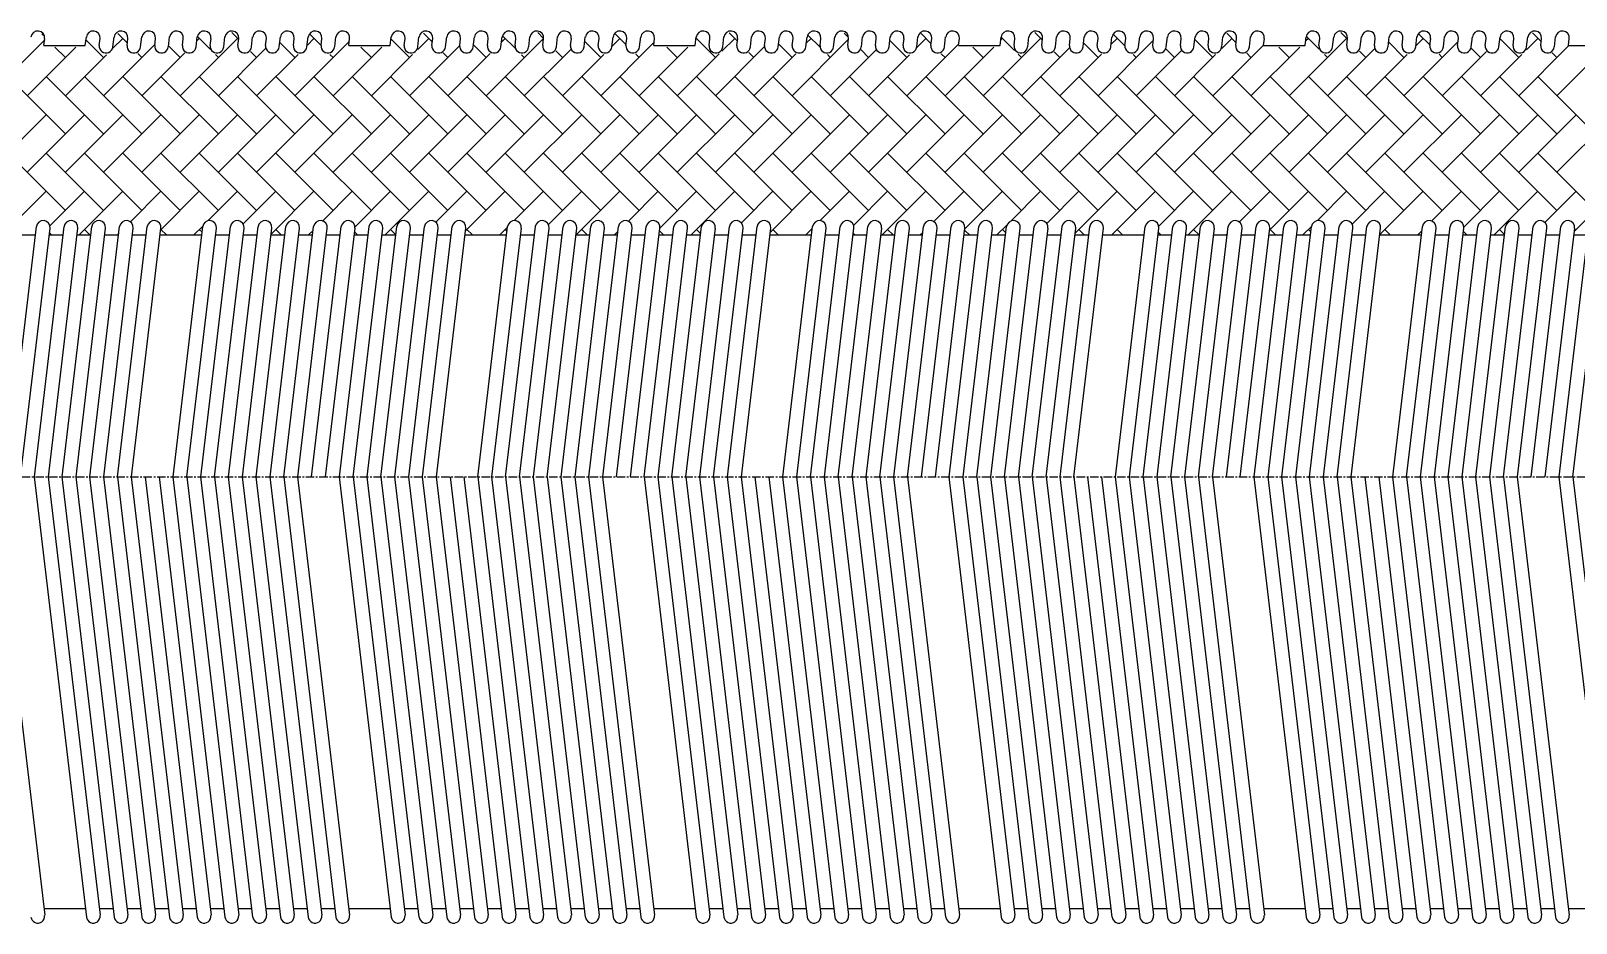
# Model space of a CAD drawing. Extents: x 3 to 1178, y 0 to 266.
# Drawn here: x 716.6 to 945.2, y 134.2 to 266.2 of the extents above; entities that cross this region are included whole.
import ezdxf

# ---------------------------------------------------------------- set-up
doc = ezdxf.new("R2010")
doc.units = 0
doc.linetypes.add('CENTER', pattern=[2, 1.25, -0.25, 0.25, -0.25])
doc.layers.get('0').update_dxf_attribs({"linetype": 'CONTINUOUS'})
doc.layers.add('CENTER', color=1, linetype='CENTER')

# ---------------------------------------------------------------- blocks, each defined once
blk = doc.blocks.new('*X8')
at = {"color": 0, "linetype": 'CONTINUOUS'}
for p, q in [((718.49, 265.53), (718.22, 265.8)), ((730.21, 265.12), (728.75, 263.67)), ((730.91, 264.42), (729.47, 265.86)), ((747.18, 265.12), (738.69, 256.64)), ((741.52, 265.12), (741.19, 264.79)), ((743.16, 263.48), (741.29, 265.35)), ((747.36, 264.94), (746.32, 265.98)), ((758.49, 265.12), (757.51, 264.14)), ((759.56, 264.05), (757.93, 265.69)), ((775.46, 265.12), (773.83, 263.49)), ((776.02, 264.56), (774.67, 265.91)), ((792.43, 265.12), (783.95, 256.64)), ((786.78, 265.12), (786.27, 264.62)), ((788.23, 263.67), (786.44, 265.46)), ((792.45, 265.1), (791.59, 265.97)), ((803.75, 265.12), (802.59, 263.97)), ((804.68, 264.19), (803.11, 265.76)), ((815.06, 265.12), (815.02, 265.09)), ((817.89, 262.3), (815.03, 265.15)), ((820.72, 265.12), (818.83, 263.24)), ((821.14, 264.7), (819.89, 265.95)), ((832.03, 265.12), (831.35, 264.44)), ((833.34, 263.82), (831.6, 265.55)), ((837.5, 265.31), (836.9, 265.91)), ((849, 265.12), (847.67, 263.79)), ((849.8, 264.33), (848.3, 265.83)), ((865.97, 265.12), (857.49, 256.64)), ((860.31, 265.12), (860.1, 264.91)), ((862.11, 263.33), (860.16, 265.27)), ((866.26, 264.84), (865.12, 265.97)), ((877.28, 265.12), (876.42, 264.26)), ((878.45, 263.96), (876.77, 265.64)), ((894.26, 265.12), (892.75, 263.62)), ((894.91, 264.47), (893.5, 265.88)), ((911.23, 265.12), (902.74, 256.64)), ((905.57, 265.12), (905.18, 264.74)), ((907.15, 263.55), (905.31, 265.39)), ((911.36, 264.99), (910.37, 265.98)), ((922.54, 265.12), (921.5, 264.09)), ((923.57, 264.1), (921.95, 265.71)), ((939.51, 265.12), (937.81, 263.42)), ((940.03, 264.61), (938.71, 265.93)), ((718.66, 264.89), (710.41, 256.64)), ((723.27, 263.84), (716.06, 256.64)), ((721.72, 262.3), (720.18, 263.84)), ((727.38, 262.3), (724.8, 264.88)), ((734.99, 264.25), (727.38, 256.64)), ((733.03, 262.3), (732.43, 262.9)), ((739.37, 262.97), (733.03, 256.64)), ((738.69, 262.3), (736.99, 264)), ((751.34, 263.63), (744.35, 256.64)), ((750.01, 262.3), (749.11, 263.2)), ((755.66, 262.3), (753.45, 264.51)), ((763.74, 264.72), (755.66, 256.64)), ((768.52, 263.84), (761.32, 256.64)), ((766.98, 262.3), (765.43, 263.84)), ((772.63, 262.3), (769.91, 265.02)), ((780.07, 264.07), (772.63, 256.64)), ((778.29, 262.3), (777.62, 262.97)), ((784.55, 262.9), (778.29, 256.64)), ((783.95, 262.3), (782.11, 264.13)), ((796.46, 263.49), (789.6, 256.64)), ((795.26, 262.3), (794.26, 263.3)), ((800.92, 262.3), (798.57, 264.64)), ((808.82, 264.54), (800.92, 256.64)), ((813.78, 263.84), (806.57, 256.64)), ((812.23, 262.3), (810.69, 263.84)), ((818.43, 262.83), (812.23, 256.64)), ((825.15, 263.9), (817.89, 256.64)), ((823.54, 262.3), (822.79, 263.05)), ((829.75, 262.84), (823.54, 256.64)), ((829.2, 262.3), (827.23, 264.27)), ((837.56, 265), (829.2, 256.64)), ((841.59, 263.37), (834.86, 256.64)), ((840.52, 262.3), (839.4, 263.41)), ((846.17, 262.3), (843.69, 264.78)), ((853.9, 264.37), (846.17, 256.64)), ((851.83, 262.3), (851.27, 262.86)), ((859.03, 263.84), (851.83, 256.64)), ((857.49, 262.3), (855.94, 263.84)), ((870.23, 263.73), (863.14, 256.64)), ((868.8, 262.3), (867.96, 263.13)), ((874.46, 262.3), (872.34, 264.41)), ((882.66, 264.84), (874.46, 256.64)), ((886.74, 263.27), (880.11, 256.64)), ((885.77, 262.3), (884.54, 263.53)), ((891.43, 262.3), (888.8, 264.92)), ((898.98, 264.19), (891.43, 256.64)), ((897.08, 262.3), (896.46, 262.92)), ((904.29, 263.84), (897.08, 256.64)), ((902.74, 262.3), (901.2, 263.84)), ((915.34, 263.58), (908.4, 256.64)), ((914.05, 262.3), (913.12, 263.23)), ((919.71, 262.3), (917.46, 264.55)), ((927.74, 264.66), (919.71, 256.64)), ((931.9, 263.17), (925.37, 256.64)), ((931.02, 262.3), (929.65, 263.67)), ((936.68, 262.3), (933.92, 265.06)), ((944.06, 264.02), (936.68, 256.64)), ((942.34, 262.3), (941.64, 262.99)), ((949.54, 263.84), (942.34, 256.64)), ((727.79, 262.71), (721.72, 256.64)), ((744.35, 262.3), (743.91, 262.74)), ((756.13, 262.76), (750.01, 256.64)), ((761.32, 262.3), (760.85, 262.76)), ((773.07, 262.74), (766.98, 256.64)), ((789.6, 262.3), (789.19, 262.71)), ((801.35, 262.73), (795.26, 256.64)), ((806.57, 262.3), (806.07, 262.8)), ((834.86, 262.3), (834.44, 262.72)), ((846.59, 262.71), (840.52, 256.64)), ((863.14, 262.3), (862.65, 262.79)), ((874.95, 262.79), (868.8, 256.64)), ((880.11, 262.3), (879.67, 262.74)), ((891.85, 262.72), (885.77, 256.64)), ((908.4, 262.3), (907.97, 262.73)), ((920.16, 262.75), (914.05, 256.64)), ((925.37, 262.3), (924.89, 262.77)), ((937.14, 262.76), (931.02, 256.64)), ((721.72, 250.98), (713.24, 259.47)), ((727.38, 250.98), (718.89, 259.47)), ((733.03, 250.98), (724.55, 259.47)), ((738.69, 250.98), (730.21, 259.47)), ((744.35, 250.98), (735.86, 259.47)), ((750.01, 250.98), (741.52, 259.47)), ((755.66, 250.98), (747.18, 259.47)), ((761.32, 250.98), (752.83, 259.47)), ((766.98, 250.98), (758.49, 259.47)), ((772.63, 250.98), (764.15, 259.47)), ((778.29, 250.98), (769.8, 259.47)), ((783.95, 250.98), (775.46, 259.47)), ((789.6, 250.98), (781.12, 259.47)), ((795.26, 250.98), (786.78, 259.47)), ((800.92, 250.98), (792.43, 259.47)), ((806.57, 250.98), (798.09, 259.47)), ((812.23, 250.98), (803.75, 259.47)), ((817.89, 250.98), (809.4, 259.47)), ((823.54, 250.98), (815.06, 259.47)), ((829.2, 250.98), (820.72, 259.47)), ((834.86, 250.98), (826.37, 259.47)), ((840.52, 250.98), (832.03, 259.47)), ((846.17, 250.98), (837.69, 259.47)), ((851.83, 250.98), (843.34, 259.47)), ((857.49, 250.98), (849, 259.47)), ((863.14, 250.98), (854.66, 259.47)), ((868.8, 250.98), (860.31, 259.47)), ((874.46, 250.98), (865.97, 259.47)), ((880.11, 250.98), (871.63, 259.47)), ((885.77, 250.98), (877.28, 259.47)), ((891.43, 250.98), (882.94, 259.47)), ((897.08, 250.98), (888.6, 259.47)), ((902.74, 250.98), (894.26, 259.47)), ((908.4, 250.98), (899.91, 259.47)), ((914.05, 250.98), (905.57, 259.47)), ((919.71, 250.98), (911.23, 259.47)), ((925.37, 250.98), (916.88, 259.47)), ((931.02, 250.98), (922.54, 259.47)), ((936.68, 250.98), (928.2, 259.47)), ((942.34, 250.98), (933.85, 259.47)), ((948, 250.98), (939.51, 259.47)), ((718.89, 253.81), (710.41, 245.33)), ((724.55, 253.81), (716.06, 245.33)), ((730.21, 253.81), (721.72, 245.33)), ((735.86, 253.81), (727.38, 245.33)), ((741.52, 253.81), (733.03, 245.33)), ((747.18, 253.81), (738.69, 245.33)), ((752.83, 253.81), (744.35, 245.33)), ((758.49, 253.81), (750.01, 245.33)), ((764.15, 253.81), (755.66, 245.33)), ((769.8, 253.81), (761.32, 245.33)), ((775.46, 253.81), (766.98, 245.33)), ((781.12, 253.81), (772.63, 245.33)), ((786.78, 253.81), (778.29, 245.33)), ((792.43, 253.81), (783.95, 245.33)), ((798.09, 253.81), (789.6, 245.33)), ((803.75, 253.81), (795.26, 245.33)), ((809.4, 253.81), (800.92, 245.33)), ((815.06, 253.81), (806.57, 245.33)), ((820.72, 253.81), (812.23, 245.33)), ((826.37, 253.81), (817.89, 245.33)), ((832.03, 253.81), (823.54, 245.33)), ((837.69, 253.81), (829.2, 245.33)), ((843.34, 253.81), (834.86, 245.33)), ((849, 253.81), (840.52, 245.33)), ((854.66, 253.81), (846.17, 245.33)), ((860.31, 253.81), (851.83, 245.33)), ((865.97, 253.81), (857.49, 245.33)), ((871.63, 253.81), (863.14, 245.33)), ((877.28, 253.81), (868.8, 245.33)), ((882.94, 253.81), (874.46, 245.33)), ((888.6, 253.81), (880.11, 245.33)), ((894.26, 253.81), (885.77, 245.33)), ((899.91, 253.81), (891.43, 245.33)), ((905.57, 253.81), (897.08, 245.33)), ((911.23, 253.81), (902.74, 245.33)), ((916.88, 253.81), (908.4, 245.33)), ((922.54, 253.81), (914.05, 245.33)), ((928.2, 253.81), (919.71, 245.33)), ((933.85, 253.81), (925.37, 245.33)), ((939.51, 253.81), (931.02, 245.33)), ((945.17, 253.81), (936.68, 245.33)), ((950.82, 253.81), (942.34, 245.33)), ((721.72, 239.67), (713.24, 248.15)), ((727.38, 239.67), (718.89, 248.15)), ((733.03, 239.67), (724.55, 248.15)), ((738.69, 239.67), (730.21, 248.15)), ((744.35, 239.67), (735.86, 248.15)), ((750.01, 239.67), (741.52, 248.15)), ((755.66, 239.67), (747.18, 248.15)), ((761.32, 239.67), (752.83, 248.15)), ((766.98, 239.67), (758.49, 248.15)), ((772.63, 239.67), (764.15, 248.15)), ((778.29, 239.67), (769.8, 248.15)), ((783.95, 239.67), (775.46, 248.15)), ((789.6, 239.67), (781.12, 248.15)), ((795.26, 239.67), (786.78, 248.15)), ((800.92, 239.67), (792.43, 248.15)), ((806.57, 239.67), (798.09, 248.15)), ((812.23, 239.67), (803.75, 248.15)), ((817.89, 239.67), (809.4, 248.15)), ((823.54, 239.67), (815.06, 248.15)), ((829.2, 239.67), (820.72, 248.15)), ((834.86, 239.67), (826.37, 248.15)), ((840.52, 239.67), (832.03, 248.15)), ((846.17, 239.67), (837.69, 248.15)), ((851.83, 239.67), (843.34, 248.15)), ((857.49, 239.67), (849, 248.15)), ((863.14, 239.67), (854.66, 248.15)), ((868.8, 239.67), (860.31, 248.15)), ((874.46, 239.67), (865.97, 248.15)), ((880.11, 239.67), (871.63, 248.15)), ((885.77, 239.67), (877.28, 248.15)), ((891.43, 239.67), (882.94, 248.15)), ((897.08, 239.67), (888.6, 248.15)), ((902.74, 239.67), (894.26, 248.15)), ((908.4, 239.67), (899.91, 248.15)), ((914.05, 239.67), (905.57, 248.15)), ((919.71, 239.67), (911.23, 248.15)), ((925.37, 239.67), (916.88, 248.15)), ((931.02, 239.67), (922.54, 248.15)), ((936.68, 239.67), (928.2, 248.15)), ((942.34, 239.67), (933.85, 248.15)), ((948, 239.67), (939.51, 248.15)), ((718.89, 242.5), (714.55, 238.16)), ((724.55, 242.5), (719.44, 237.39)), ((730.21, 242.5), (723.75, 236.04)), ((735.86, 242.5), (731.35, 237.98)), ((741.52, 242.5), (735.84, 236.81)), ((747.18, 242.5), (742.84, 238.16)), ((752.83, 242.5), (748.02, 237.68)), ((758.49, 242.5), (752.16, 236.17)), ((764.15, 242.5), (759.78, 238.12)), ((769.8, 242.5), (764.56, 237.26)), ((775.46, 242.5), (769, 236.04)), ((781.12, 242.5), (776.53, 237.91)), ((786.78, 242.5), (780.92, 236.64)), ((792.43, 242.5), (788.11, 238.18)), ((798.09, 242.5), (793.18, 237.58)), ((803.75, 242.5), (797.29, 236.04)), ((809.4, 242.5), (804.99, 238.08)), ((815.06, 242.5), (809.67, 237.11)), ((820.72, 242.5), (814.26, 236.04)), ((826.37, 242.5), (821.71, 237.84)), ((832.03, 242.5), (825.99, 236.46)), ((837.69, 242.5), (833.36, 238.17)), ((843.34, 242.5), (838.32, 237.47)), ((849, 242.5), (842.54, 236.04)), ((854.66, 242.5), (850.19, 238.03)), ((860.31, 242.5), (854.75, 236.93)), ((865.97, 242.5), (861.59, 238.12)), ((871.63, 242.5), (866.88, 237.75)), ((877.28, 242.5), (871.07, 236.29)), ((882.94, 242.5), (876.49, 236.04)), ((888.6, 242.5), (883.45, 237.35)), ((894.26, 242.5), (887.8, 236.04)), ((899.91, 242.5), (895.38, 237.96)), ((905.57, 242.5), (899.83, 236.76)), ((911.23, 242.5), (906.9, 238.17)), ((916.88, 242.5), (912.04, 237.65)), ((922.54, 242.5), (916.15, 236.11)), ((928.2, 242.5), (923.81, 238.11)), ((933.85, 242.5), (928.57, 237.21)), ((939.51, 242.5), (933.05, 236.04)), ((945.17, 242.5), (940.56, 237.89)), ((950.82, 242.5), (944.91, 236.58)), ((719.69, 236.04), (719.38, 236.35)), ((725.35, 236.04), (724.55, 236.84)), ((729.6, 236.24), (729.41, 236.04)), ((736.66, 236.04), (735.86, 236.84)), ((742.04, 237.36), (740.72, 236.04)), ((741.93, 236.43), (741.52, 236.84)), ((753.63, 236.04), (752.83, 236.84)), ((758.36, 236.71), (757.69, 236.04)), ((764.95, 236.04), (764.5, 236.49)), ((770.58, 236.06), (769.8, 236.84)), ((774.68, 236.06), (774.66, 236.04)), ((781.92, 236.04), (781.12, 236.84)), ((787.12, 237.18), (785.98, 236.04)), ((787.04, 236.57), (786.78, 236.84)), ((793.23, 236.04), (793.15, 236.12)), ((798.89, 236.04), (798.09, 236.84)), ((803.44, 236.53), (802.95, 236.04)), ((810.2, 236.04), (809.61, 236.63)), ((815.7, 236.2), (815.06, 236.84)), ((827.17, 236.04), (826.37, 236.84)), ((832.19, 237.01), (831.23, 236.04)), ((832.16, 236.71), (832.03, 236.84)), ((838.49, 236.04), (838.27, 236.26)), ((844.14, 236.04), (843.34, 236.84)), ((848.52, 236.36), (848.2, 236.04)), ((855.46, 236.04), (854.73, 236.77)), ((860.98, 237.51), (859.51, 236.04)), ((860.82, 236.34), (860.31, 236.84)), ((872.43, 236.04), (871.63, 236.84)), ((878.08, 236.04), (877.28, 236.84)), ((883.74, 236.04), (883.39, 236.4)), ((889.4, 236.04), (888.6, 236.84)), ((893.6, 236.18), (893.46, 236.04)), ((900.71, 236.04), (899.91, 236.84)), ((906.03, 237.3), (904.77, 236.04)), ((905.93, 236.48), (905.57, 236.84)), ((917.68, 236.04), (916.88, 236.84)), ((922.35, 236.65), (921.74, 236.04)), ((929, 236.04), (928.5, 236.53)), ((934.59, 236.11), (933.85, 236.84))]:
    blk.add_line(p, q, dxfattribs=at)

msp = doc.modelspace()

# ---------------------------------------------------------------- linework, layer by layer
at = {"color": 7, "linetype": 'CONTINUOUS'}
for p, q in [((724.67, 264.09), (724.82, 265.33)), ((728.75, 263.85), (728.92, 265.33)), ((732.85, 263.85), (733.02, 265.33)), ((736.95, 263.85), (737.12, 265.33)), ((741.05, 263.85), (741.22, 265.33)), ((745.15, 263.85), (745.32, 265.33)), ((749.25, 263.85), (749.42, 265.33)), ((753.35, 263.85), (753.52, 265.33)), ((757.45, 263.85), (757.62, 265.33)), ((761.55, 263.85), (761.72, 265.33)), ((769.77, 264.09), (769.92, 265.33)), ((773.85, 263.85), (774.02, 265.33)), ((777.95, 263.85), (778.12, 265.33)), ((782.05, 263.85), (782.22, 265.33)), ((786.15, 263.85), (786.32, 265.33)), ((790.25, 263.85), (790.42, 265.33)), ((794.35, 263.85), (794.52, 265.33)), ((798.45, 263.85), (798.62, 265.33)), ((802.55, 263.85), (802.72, 265.33)), ((806.65, 263.85), (806.82, 265.33)), ((814.87, 264.09), (815.02, 265.33)), ((818.95, 263.85), (819.12, 265.33)), ((823.05, 263.85), (823.22, 265.33)), ((827.15, 263.85), (827.32, 265.33)), ((831.25, 263.85), (831.42, 265.33)), ((835.35, 263.85), (835.52, 265.33)), ((839.45, 263.85), (839.62, 265.33)), ((843.55, 263.85), (843.72, 265.33)), ((847.65, 263.85), (847.82, 265.33)), ((851.75, 263.85), (851.92, 265.33)), ((859.97, 264.09), (860.12, 265.33)), ((864.05, 263.85), (864.22, 265.33)), ((868.15, 263.85), (868.32, 265.33)), ((872.25, 263.85), (872.42, 265.33)), ((876.35, 263.85), (876.52, 265.33)), ((880.45, 263.85), (880.62, 265.33)), ((884.55, 263.85), (884.72, 265.33)), ((888.65, 263.85), (888.82, 265.33)), ((892.75, 263.85), (892.92, 265.33)), ((896.85, 263.85), (897.02, 265.33)), ((905.07, 264.09), (905.22, 265.33)), ((909.15, 263.85), (909.32, 265.33)), ((913.25, 263.85), (913.42, 265.33)), ((917.35, 263.85), (917.52, 265.33)), ((921.45, 263.85), (921.62, 265.33)), ((925.55, 263.85), (925.72, 265.33)), ((929.65, 263.85), (929.82, 265.33)), ((933.75, 263.85), (933.92, 265.33)), ((937.85, 263.85), (938.02, 265.33)), ((941.95, 263.85), (942.12, 265.33)), ((718.54, 264.09), (718.66, 265.08)), ((718.54, 264.09), (724.67, 264.09)), ((726.74, 264.09), (726.86, 265.08)), ((730.84, 264.09), (730.96, 265.08)), ((734.94, 264.09), (735.06, 265.08)), ((739.04, 264.09), (739.16, 265.08)), ((743.14, 264.09), (743.26, 265.08)), ((747.24, 264.09), (747.36, 265.08)), ((751.34, 264.09), (751.46, 265.08)), ((755.44, 264.09), (755.56, 265.08)), ((759.54, 264.09), (759.66, 265.08)), ((763.64, 264.09), (763.76, 265.08)), ((763.64, 264.09), (769.77, 264.09)), ((771.84, 264.09), (771.96, 265.08)), ((775.94, 264.09), (776.06, 265.08)), ((780.04, 264.09), (780.16, 265.08)), ((784.14, 264.09), (784.26, 265.08)), ((788.24, 264.09), (788.36, 265.08)), ((792.34, 264.09), (792.46, 265.08)), ((796.44, 264.09), (796.56, 265.08)), ((800.54, 264.09), (800.66, 265.08)), ((804.64, 264.09), (804.76, 265.08)), ((808.74, 264.09), (808.86, 265.08)), ((808.74, 264.09), (814.87, 264.09)), ((816.94, 264.09), (817.06, 265.08)), ((821.04, 264.09), (821.16, 265.08)), ((825.14, 264.09), (825.26, 265.08)), ((829.24, 264.09), (829.36, 265.08)), ((833.34, 264.09), (833.46, 265.08)), ((837.44, 264.09), (837.56, 265.08)), ((841.54, 264.09), (841.66, 265.08)), ((845.64, 264.09), (845.76, 265.08)), ((849.74, 264.09), (849.86, 265.08)), ((853.84, 264.09), (853.96, 265.08)), ((853.84, 264.09), (859.97, 264.09)), ((862.04, 264.09), (862.16, 265.08)), ((866.14, 264.09), (866.26, 265.08)), ((870.24, 264.09), (870.36, 265.08)), ((874.34, 264.09), (874.46, 265.08)), ((878.44, 264.09), (878.56, 265.08)), ((882.54, 264.09), (882.66, 265.08)), ((886.64, 264.09), (886.76, 265.08)), ((890.74, 264.09), (890.86, 265.08)), ((894.84, 264.09), (894.96, 265.08)), ((898.94, 264.09), (899.06, 265.08)), ((898.94, 264.09), (905.07, 264.09)), ((907.14, 264.09), (907.26, 265.08)), ((911.24, 264.09), (911.36, 265.08)), ((915.34, 264.09), (915.46, 265.08)), ((919.44, 264.09), (919.56, 265.08)), ((923.54, 264.09), (923.66, 265.08)), ((927.64, 264.09), (927.76, 265.08)), ((931.74, 264.09), (931.86, 265.08)), ((935.84, 264.09), (935.96, 265.08)), ((939.94, 264.09), (940.06, 265.08)), ((944.04, 264.09), (944.16, 265.08)), ((944.04, 264.09), (950.17, 264.09)), ((713.04, 200.23), (717.43, 237.28)), ((715.1, 200.23), (719.46, 237.03)), ((715.24, 236.04), (717.28, 236.04)), ((717.14, 200.23), (721.53, 237.28)), ((719.2, 200.23), (723.56, 237.03)), ((719.34, 236.04), (721.38, 236.04)), ((721.24, 200.23), (725.63, 237.28)), ((723.3, 200.23), (727.66, 237.03)), ((723.44, 236.04), (725.48, 236.04)), ((725.34, 200.23), (729.73, 237.28)), ((727.4, 200.23), (731.76, 237.03)), ((727.54, 236.04), (729.58, 236.04)), ((729.44, 200.23), (733.83, 237.28)), ((731.5, 200.23), (735.86, 237.03)), ((731.64, 236.04), (733.68, 236.04)), ((735.74, 236.04), (741.88, 236.04)), ((737.64, 200.23), (742.03, 237.28)), ((739.7, 200.23), (744.06, 237.03)), ((741.74, 200.23), (746.13, 237.28)), ((743.8, 200.23), (748.16, 237.03)), ((743.94, 236.04), (745.98, 236.04)), ((745.84, 200.23), (750.23, 237.28)), ((747.9, 200.23), (752.26, 237.03)), ((748.04, 236.04), (750.08, 236.04)), ((749.94, 200.23), (754.33, 237.28)), ((752, 200.23), (756.36, 237.03)), ((752.14, 236.04), (754.18, 236.04)), ((754.04, 200.23), (758.43, 237.28)), ((756.1, 200.23), (760.46, 237.03)), ((756.24, 236.04), (758.28, 236.04)), ((758.14, 200.23), (762.53, 237.28)), ((760.2, 200.23), (764.56, 237.03)), ((760.34, 236.04), (762.38, 236.04)), ((762.24, 200.23), (766.63, 237.28)), ((764.3, 200.23), (768.66, 237.03)), ((764.44, 236.04), (766.48, 236.04)), ((766.34, 200.23), (770.73, 237.28)), ((768.4, 200.23), (772.76, 237.03)), ((768.54, 236.04), (770.58, 236.04)), ((770.44, 200.23), (774.83, 237.28)), ((772.5, 200.23), (776.86, 237.03)), ((772.64, 236.04), (774.68, 236.04)), ((774.54, 200.23), (778.93, 237.28)), ((776.6, 200.23), (780.96, 237.03)), ((776.74, 236.04), (778.78, 236.04)), ((780.84, 236.04), (786.98, 236.04)), ((782.74, 200.23), (787.13, 237.28)), ((784.8, 200.23), (789.16, 237.03)), ((786.84, 200.23), (791.23, 237.28)), ((788.9, 200.23), (793.26, 237.03)), ((789.04, 236.04), (791.08, 236.04)), ((790.94, 200.23), (795.33, 237.28)), ((793, 200.23), (797.36, 237.03)), ((793.14, 236.04), (795.18, 236.04)), ((795.04, 200.23), (799.43, 237.28)), ((797.1, 200.23), (801.46, 237.03)), ((797.24, 236.04), (799.28, 236.04)), ((799.14, 200.23), (803.53, 237.28)), ((801.2, 200.23), (805.56, 237.03)), ((801.34, 236.04), (803.38, 236.04)), ((803.24, 200.23), (807.63, 237.28)), ((805.3, 200.23), (809.66, 237.03)), ((805.44, 236.04), (807.48, 236.04)), ((807.34, 200.23), (811.73, 237.28)), ((809.4, 200.23), (813.76, 237.03)), ((809.54, 236.04), (811.58, 236.04)), ((811.44, 200.23), (815.83, 237.28)), ((813.5, 200.23), (817.86, 237.03)), ((813.64, 236.04), (815.68, 236.04)), ((815.54, 200.23), (819.93, 237.28)), ((817.6, 200.23), (821.96, 237.03)), ((817.74, 236.04), (819.78, 236.04)), ((819.64, 200.23), (824.03, 237.28)), ((821.7, 200.23), (826.06, 237.03)), ((821.84, 236.04), (823.88, 236.04)), ((825.94, 236.04), (832.08, 236.04)), ((827.84, 200.23), (832.23, 237.28)), ((829.9, 200.23), (834.26, 237.03)), ((831.94, 200.23), (836.33, 237.28)), ((834, 200.23), (838.36, 237.03)), ((834.14, 236.04), (836.18, 236.04)), ((836.04, 200.23), (840.43, 237.28)), ((838.1, 200.23), (842.46, 237.03)), ((838.24, 236.04), (840.28, 236.04)), ((840.14, 200.23), (844.53, 237.28)), ((842.2, 200.23), (846.56, 237.03)), ((842.34, 236.04), (844.38, 236.04)), ((844.24, 200.23), (848.63, 237.28)), ((846.3, 200.23), (850.66, 237.03)), ((846.44, 236.04), (848.48, 236.04)), ((848.34, 200.23), (852.73, 237.28)), ((850.4, 200.23), (854.76, 237.03)), ((850.54, 236.04), (852.58, 236.04)), ((852.44, 200.23), (856.83, 237.28)), ((854.5, 200.23), (858.86, 237.03)), ((854.64, 236.04), (856.68, 236.04)), ((856.54, 200.23), (860.93, 237.28)), ((858.6, 200.23), (862.96, 237.03)), ((858.74, 236.04), (860.78, 236.04)), ((860.64, 200.23), (865.03, 237.28)), ((862.7, 200.23), (867.06, 237.03)), ((862.84, 236.04), (864.88, 236.04)), ((864.74, 200.23), (869.13, 237.28)), ((866.8, 200.23), (871.16, 237.03)), ((866.94, 236.04), (868.98, 236.04)), ((868.84, 200.23), (873.23, 237.28)), ((870.9, 200.23), (875.26, 237.03)), ((871.04, 236.04), (873.08, 236.04)), ((875.14, 236.04), (881.28, 236.04)), ((877.04, 200.23), (881.43, 237.28)), ((879.1, 200.23), (883.46, 237.03)), ((881.14, 200.23), (885.53, 237.28)), ((883.2, 200.23), (887.56, 237.03)), ((883.34, 236.04), (885.38, 236.04)), ((885.24, 200.23), (889.63, 237.28)), ((887.3, 200.23), (891.66, 237.03)), ((887.44, 236.04), (889.48, 236.04)), ((889.34, 200.23), (893.73, 237.28)), ((891.4, 200.23), (895.76, 237.03)), ((891.54, 236.04), (893.58, 236.04)), ((893.44, 200.23), (897.83, 237.28)), ((895.5, 200.23), (899.86, 237.03)), ((895.64, 236.04), (897.68, 236.04)), ((897.54, 200.23), (901.93, 237.28)), ((899.6, 200.23), (903.96, 237.03)), ((899.74, 236.04), (901.78, 236.04)), ((901.64, 200.23), (906.03, 237.28)), ((903.7, 200.23), (908.06, 237.03)), ((903.84, 236.04), (905.88, 236.04)), ((905.74, 200.23), (910.13, 237.28)), ((907.8, 200.23), (912.16, 237.03)), ((907.94, 236.04), (909.98, 236.04)), ((909.84, 200.23), (914.23, 237.28)), ((911.9, 200.23), (916.26, 237.03)), ((912.04, 236.04), (914.08, 236.04)), ((916.14, 236.04), (922.28, 236.04)), ((918.04, 200.23), (922.43, 237.28)), ((920.1, 200.23), (924.46, 237.03)), ((922.14, 200.23), (926.53, 237.28)), ((924.2, 200.23), (928.56, 237.03)), ((924.34, 236.04), (926.38, 236.04)), ((926.24, 200.23), (930.63, 237.28)), ((928.3, 200.23), (932.66, 237.03)), ((928.44, 236.04), (930.48, 236.04)), ((930.34, 200.23), (934.73, 237.28)), ((932.4, 200.23), (936.76, 237.03)), ((932.54, 236.04), (934.58, 236.04)), ((934.44, 200.23), (938.83, 237.28)), ((936.5, 200.23), (940.86, 237.03)), ((936.64, 236.04), (938.68, 236.04)), ((938.54, 200.23), (942.93, 237.28)), ((940.6, 200.23), (944.96, 237.03)), ((940.74, 236.04), (942.78, 236.04)), ((942.64, 200.23), (947.03, 237.28)), ((944.7, 200.23), (949.06, 237.03)), ((944.84, 236.04), (946.88, 236.04)), ((710.97, 200.23), (718.66, 135.38)), ((717.11, 200.23), (724.82, 135.13)), ((719.17, 200.23), (726.86, 135.38)), ((721.21, 200.23), (728.92, 135.13)), ((723.27, 200.23), (730.96, 135.38)), ((725.31, 200.23), (733.02, 135.13)), ((727.37, 200.23), (735.06, 135.38)), ((729.41, 200.23), (737.12, 135.13)), ((731.47, 200.23), (739.16, 135.38)), ((733.51, 200.23), (741.22, 135.13)), ((735.57, 200.23), (743.26, 135.38)), ((737.61, 200.23), (745.32, 135.13)), ((739.67, 200.23), (747.36, 135.38)), ((741.71, 200.23), (749.42, 135.13)), ((743.77, 200.23), (751.46, 135.38)), ((745.81, 200.23), (753.52, 135.13)), ((747.87, 200.23), (755.56, 135.38)), ((749.91, 200.23), (757.62, 135.13)), ((751.97, 200.23), (759.66, 135.38)), ((754.01, 200.23), (761.72, 135.13)), ((756.07, 200.23), (763.76, 135.38)), ((762.21, 200.23), (769.92, 135.13)), ((764.27, 200.23), (771.96, 135.38)), ((766.31, 200.23), (774.02, 135.13)), ((768.37, 200.23), (776.06, 135.38)), ((770.41, 200.23), (778.12, 135.13)), ((772.47, 200.23), (780.16, 135.38)), ((774.51, 200.23), (782.22, 135.13)), ((776.57, 200.23), (784.26, 135.38)), ((778.61, 200.23), (786.32, 135.13)), ((780.67, 200.23), (788.36, 135.38)), ((782.71, 200.23), (790.42, 135.13)), ((784.77, 200.23), (792.46, 135.38)), ((786.81, 200.23), (794.52, 135.13)), ((788.87, 200.23), (796.56, 135.38)), ((790.91, 200.23), (798.62, 135.13)), ((792.97, 200.23), (800.66, 135.38)), ((795.01, 200.23), (802.72, 135.13)), ((797.07, 200.23), (804.76, 135.38)), ((799.11, 200.23), (806.82, 135.13)), ((801.17, 200.23), (808.86, 135.38)), ((807.31, 200.23), (815.02, 135.13)), ((809.37, 200.23), (817.06, 135.38)), ((811.41, 200.23), (819.12, 135.13)), ((813.47, 200.23), (821.16, 135.38)), ((815.51, 200.23), (823.22, 135.13)), ((817.57, 200.23), (825.26, 135.38)), ((819.61, 200.23), (827.32, 135.13)), ((821.67, 200.23), (829.36, 135.38)), ((823.71, 200.23), (831.42, 135.13)), ((825.77, 200.23), (833.46, 135.38)), ((827.81, 200.23), (835.52, 135.13)), ((829.87, 200.23), (837.56, 135.38)), ((831.91, 200.23), (839.62, 135.13)), ((833.97, 200.23), (841.66, 135.38)), ((836.01, 200.23), (843.72, 135.13)), ((838.07, 200.23), (845.76, 135.38)), ((840.11, 200.23), (847.82, 135.13)), ((842.17, 200.23), (849.86, 135.38)), ((844.21, 200.23), (851.92, 135.13)), ((846.27, 200.23), (853.96, 135.38)), ((852.41, 200.23), (860.12, 135.13)), ((854.47, 200.23), (862.16, 135.38)), ((856.51, 200.23), (864.22, 135.13)), ((858.57, 200.23), (866.26, 135.38)), ((860.61, 200.23), (868.32, 135.13)), ((862.67, 200.23), (870.36, 135.38)), ((864.71, 200.23), (872.42, 135.13)), ((866.77, 200.23), (874.46, 135.38)), ((868.81, 200.23), (876.52, 135.13)), ((870.87, 200.23), (878.56, 135.38)), ((872.91, 200.23), (880.62, 135.13)), ((874.97, 200.23), (882.66, 135.38)), ((877.01, 200.23), (884.72, 135.13)), ((879.07, 200.23), (886.76, 135.38)), ((881.11, 200.23), (888.82, 135.13)), ((883.17, 200.23), (890.86, 135.38)), ((885.21, 200.23), (892.92, 135.13)), ((887.27, 200.23), (894.96, 135.38)), ((889.31, 200.23), (897.02, 135.13)), ((891.37, 200.23), (899.06, 135.38)), ((897.51, 200.23), (905.22, 135.13)), ((899.57, 200.23), (907.26, 135.38)), ((901.61, 200.23), (909.32, 135.13)), ((903.67, 200.23), (911.36, 135.38)), ((905.71, 200.23), (913.42, 135.13)), ((907.77, 200.23), (915.46, 135.38)), ((909.81, 200.23), (917.52, 135.13)), ((911.87, 200.23), (919.56, 135.38)), ((913.91, 200.23), (921.62, 135.13)), ((915.97, 200.23), (923.66, 135.38)), ((918.01, 200.23), (925.72, 135.13)), ((920.07, 200.23), (927.76, 135.38)), ((922.11, 200.23), (929.82, 135.13)), ((924.17, 200.23), (931.86, 135.38)), ((926.21, 200.23), (933.92, 135.13)), ((928.27, 200.23), (935.96, 135.38)), ((930.31, 200.23), (938.02, 135.13)), ((932.37, 200.23), (940.06, 135.38)), ((934.41, 200.23), (942.12, 135.13)), ((936.47, 200.23), (944.16, 135.38)), ((942.61, 200.23), (950.32, 135.13)), ((944.67, 200.23), (952.36, 135.38)), ((718.54, 136.37), (724.67, 136.37)), ((726.74, 136.37), (728.77, 136.37)), ((730.84, 136.37), (732.87, 136.37)), ((734.94, 136.37), (736.97, 136.37)), ((739.04, 136.37), (741.07, 136.37)), ((743.14, 136.37), (745.17, 136.37)), ((747.24, 136.37), (749.27, 136.37)), ((751.34, 136.37), (753.37, 136.37)), ((755.44, 136.37), (757.47, 136.37)), ((759.54, 136.37), (761.57, 136.37)), ((763.64, 136.37), (769.77, 136.37)), ((771.84, 136.37), (773.87, 136.37)), ((775.94, 136.37), (777.97, 136.37)), ((780.04, 136.37), (782.07, 136.37)), ((784.14, 136.37), (786.17, 136.37)), ((788.24, 136.37), (790.27, 136.37)), ((792.34, 136.37), (794.37, 136.37)), ((796.44, 136.37), (798.47, 136.37)), ((800.54, 136.37), (802.57, 136.37)), ((804.64, 136.37), (806.67, 136.37)), ((808.74, 136.37), (814.87, 136.37)), ((816.94, 136.37), (818.97, 136.37)), ((821.04, 136.37), (823.07, 136.37)), ((825.14, 136.37), (827.17, 136.37)), ((829.24, 136.37), (831.27, 136.37)), ((833.34, 136.37), (835.37, 136.37)), ((837.44, 136.37), (839.47, 136.37)), ((841.54, 136.37), (843.57, 136.37)), ((845.64, 136.37), (847.67, 136.37)), ((849.74, 136.37), (851.77, 136.37)), ((853.84, 136.37), (859.97, 136.37)), ((862.04, 136.37), (864.07, 136.37)), ((866.14, 136.37), (868.17, 136.37)), ((870.24, 136.37), (872.27, 136.37)), ((874.34, 136.37), (876.37, 136.37)), ((878.44, 136.37), (880.47, 136.37)), ((882.54, 136.37), (884.57, 136.37)), ((886.64, 136.37), (888.67, 136.37)), ((890.74, 136.37), (892.77, 136.37)), ((894.84, 136.37), (896.87, 136.37)), ((898.94, 136.37), (905.07, 136.37)), ((907.14, 136.37), (909.17, 136.37)), ((911.24, 136.37), (913.27, 136.37)), ((915.34, 136.37), (917.37, 136.37)), ((919.44, 136.37), (921.47, 136.37)), ((923.54, 136.37), (925.57, 136.37)), ((927.64, 136.37), (929.67, 136.37)), ((931.74, 136.37), (933.77, 136.37)), ((935.84, 136.37), (937.87, 136.37)), ((939.94, 136.37), (941.97, 136.37)), ((944.04, 136.37), (950.17, 136.37))]:
    msp.add_line(p, q, dxfattribs=at)
for centre, radius, start, end in [((717.64, 265.2), 1.02, 353.2425, 173.2425), ((725.84, 265.2), 1.02, 353.2425, 173.2425), ((729.94, 265.2), 1.02, 353.2425, 173.2425), ((734.04, 265.2), 1.02, 353.2425, 173.2425), ((738.14, 265.2), 1.02, 353.2425, 173.2425), ((742.24, 265.2), 1.02, 353.2425, 173.2425), ((746.34, 265.2), 1.02, 353.2425, 173.2425), ((750.44, 265.2), 1.02, 353.2425, 173.2425), ((754.54, 265.2), 1.02, 353.2425, 173.2425), ((758.64, 265.2), 1.02, 353.2425, 173.2425), ((762.74, 265.2), 1.02, 353.2425, 173.2425), ((770.94, 265.2), 1.02, 353.2425, 173.2425), ((775.04, 265.2), 1.02, 353.2425, 173.2425), ((779.14, 265.2), 1.02, 353.2425, 173.2425), ((783.24, 265.2), 1.02, 353.2425, 173.2425), ((787.34, 265.2), 1.02, 353.2425, 173.2425), ((791.44, 265.2), 1.02, 353.2425, 173.2425), ((795.54, 265.2), 1.02, 353.2425, 173.2425), ((799.64, 265.2), 1.02, 353.2425, 173.2425), ((803.74, 265.2), 1.02, 353.2425, 173.2425), ((807.84, 265.2), 1.02, 353.2425, 173.2425), ((816.04, 265.2), 1.02, 353.2425, 173.2425), ((820.14, 265.2), 1.02, 353.2425, 173.2425), ((824.24, 265.2), 1.02, 353.2425, 173.2425), ((828.34, 265.2), 1.02, 353.2425, 173.2425), ((832.44, 265.2), 1.02, 353.2425, 173.2425), ((836.54, 265.2), 1.02, 353.2425, 173.2425), ((840.64, 265.2), 1.02, 353.2425, 173.2425), ((844.74, 265.2), 1.02, 353.2425, 173.2425), ((848.84, 265.2), 1.02, 353.2425, 173.2425), ((852.94, 265.2), 1.02, 353.2425, 173.2425), ((861.14, 265.2), 1.02, 353.2425, 173.2425), ((865.24, 265.2), 1.02, 353.2425, 173.2425), ((869.34, 265.2), 1.02, 353.2425, 173.2425), ((873.44, 265.2), 1.02, 353.2425, 173.2425), ((877.54, 265.2), 1.02, 353.2425, 173.2425), ((881.64, 265.2), 1.02, 353.2425, 173.2425), ((885.74, 265.2), 1.02, 353.2425, 173.2425), ((889.84, 265.2), 1.02, 353.2425, 173.2425), ((893.94, 265.2), 1.02, 353.2425, 173.2425), ((898.04, 265.2), 1.02, 353.2425, 173.2425), ((906.24, 265.2), 1.02, 353.2425, 173.2425), ((910.34, 265.2), 1.02, 353.2425, 173.2425), ((914.44, 265.2), 1.02, 353.2425, 173.2425), ((918.54, 265.2), 1.02, 353.2425, 173.2425), ((922.64, 265.2), 1.02, 353.2425, 173.2425), ((926.74, 265.2), 1.02, 353.2425, 173.2425), ((930.84, 265.2), 1.02, 353.2425, 173.2425), ((934.94, 265.2), 1.02, 353.2425, 173.2425), ((939.04, 265.2), 1.02, 353.2425, 173.2425), ((943.14, 265.2), 1.02, 353.2425, 173.2425), ((727.74, 263.97), 1.01, 173.2425, 353.2425), ((731.84, 263.97), 1.01, 173.2425, 353.2425), ((735.94, 263.97), 1.01, 173.2425, 353.2425), ((740.04, 263.97), 1.01, 173.2425, 353.2425), ((744.14, 263.97), 1.01, 173.2425, 353.2425), ((748.24, 263.97), 1.01, 173.2425, 353.2425), ((752.34, 263.97), 1.01, 173.2425, 353.2425), ((756.44, 263.97), 1.01, 173.2425, 353.2425), ((760.54, 263.97), 1.01, 173.2425, 353.2425), ((772.84, 263.97), 1.01, 173.2425, 353.2425), ((776.94, 263.97), 1.01, 173.2425, 353.2425), ((781.04, 263.97), 1.01, 173.2425, 353.2425), ((785.14, 263.97), 1.01, 173.2425, 353.2425), ((789.24, 263.97), 1.01, 173.2425, 353.2425), ((793.34, 263.97), 1.01, 173.2425, 353.2425), ((797.44, 263.97), 1.01, 173.2425, 353.2425), ((801.54, 263.97), 1.01, 173.2425, 353.2425), ((805.64, 263.97), 1.01, 173.2425, 353.2425), ((817.94, 263.97), 1.01, 173.2425, 353.2425), ((822.04, 263.97), 1.01, 173.2425, 353.2425), ((826.14, 263.97), 1.01, 173.2425, 353.2425), ((830.24, 263.97), 1.01, 173.2425, 353.2425), ((834.34, 263.97), 1.01, 173.2425, 353.2425), ((838.44, 263.97), 1.01, 173.2425, 353.2425), ((842.54, 263.97), 1.01, 173.2425, 353.2425), ((846.64, 263.97), 1.01, 173.2425, 353.2425), ((850.74, 263.97), 1.01, 173.2425, 353.2425), ((863.04, 263.97), 1.01, 173.2425, 353.2425), ((867.14, 263.97), 1.01, 173.2425, 353.2425), ((871.24, 263.97), 1.01, 173.2425, 353.2425), ((875.34, 263.97), 1.01, 173.2425, 353.2425), ((879.44, 263.97), 1.01, 173.2425, 353.2425), ((883.54, 263.97), 1.01, 173.2425, 353.2425), ((887.64, 263.97), 1.01, 173.2425, 353.2425), ((891.74, 263.97), 1.01, 173.2425, 353.2425), ((895.84, 263.97), 1.01, 173.2425, 353.2425), ((908.14, 263.97), 1.01, 173.2425, 353.2425), ((912.24, 263.97), 1.01, 173.2425, 353.2425), ((916.34, 263.97), 1.01, 173.2425, 353.2425), ((920.44, 263.97), 1.01, 173.2425, 353.2425), ((924.54, 263.97), 1.01, 173.2425, 353.2425), ((928.64, 263.97), 1.01, 173.2425, 353.2425), ((932.74, 263.97), 1.01, 173.2425, 353.2425), ((936.84, 263.97), 1.01, 173.2425, 353.2425), ((940.94, 263.97), 1.01, 173.2425, 353.2425), ((718.44, 237.15), 1.02, 353.2425, 173.2425), ((722.54, 237.15), 1.02, 353.2425, 173.2425), ((726.64, 237.15), 1.02, 353.2425, 173.2425), ((730.74, 237.15), 1.02, 353.2425, 173.2425), ((734.84, 237.15), 1.02, 353.2425, 173.2425), ((743.04, 237.15), 1.02, 353.2425, 173.2425), ((747.14, 237.15), 1.02, 353.2425, 173.2425), ((751.24, 237.15), 1.02, 353.2425, 173.2425), ((755.34, 237.15), 1.02, 353.2425, 173.2425), ((759.44, 237.15), 1.02, 353.2425, 173.2425), ((763.54, 237.15), 1.02, 353.2425, 173.2425), ((767.64, 237.15), 1.02, 353.2425, 173.2425), ((771.74, 237.15), 1.02, 353.2425, 173.2425), ((775.84, 237.15), 1.02, 353.2425, 173.2425), ((779.94, 237.15), 1.02, 353.2425, 173.2425), ((788.14, 237.15), 1.02, 353.2425, 173.2425), ((792.24, 237.15), 1.02, 353.2425, 173.2425), ((796.34, 237.15), 1.02, 353.2425, 173.2425), ((800.44, 237.15), 1.02, 353.2425, 173.2425), ((804.54, 237.15), 1.02, 353.2425, 173.2425), ((808.64, 237.15), 1.02, 353.2425, 173.2425), ((812.74, 237.15), 1.02, 353.2425, 173.2425), ((816.84, 237.15), 1.02, 353.2425, 173.2425), ((820.94, 237.15), 1.02, 353.2425, 173.2425), ((825.04, 237.15), 1.02, 353.2425, 173.2425), ((833.24, 237.15), 1.02, 353.2425, 173.2425), ((837.34, 237.15), 1.02, 353.2425, 173.2425), ((841.44, 237.15), 1.02, 353.2425, 173.2425), ((845.54, 237.15), 1.02, 353.2425, 173.2425), ((849.64, 237.15), 1.02, 353.2425, 173.2425), ((853.74, 237.15), 1.02, 353.2425, 173.2425), ((857.84, 237.15), 1.02, 353.2425, 173.2425), ((861.94, 237.15), 1.02, 353.2425, 173.2425), ((866.04, 237.15), 1.02, 353.2425, 173.2425), ((870.14, 237.15), 1.02, 353.2425, 173.2425), ((874.24, 237.15), 1.02, 353.2425, 173.2425), ((882.44, 237.15), 1.02, 353.2425, 173.2425), ((886.54, 237.15), 1.02, 353.2425, 173.2425), ((890.64, 237.15), 1.02, 353.2425, 173.2425), ((894.74, 237.15), 1.02, 353.2425, 173.2425), ((898.84, 237.15), 1.02, 353.2425, 173.2425), ((902.94, 237.15), 1.02, 353.2425, 173.2425), ((907.04, 237.15), 1.02, 353.2425, 173.2425), ((911.14, 237.15), 1.02, 353.2425, 173.2425), ((915.24, 237.15), 1.02, 353.2425, 173.2425), ((923.44, 237.15), 1.02, 353.2425, 173.2425), ((927.54, 237.15), 1.02, 353.2425, 173.2425), ((931.64, 237.15), 1.02, 353.2425, 173.2425), ((935.74, 237.15), 1.02, 353.2425, 173.2425), ((939.84, 237.15), 1.02, 353.2425, 173.2425), ((943.94, 237.15), 1.02, 353.2425, 173.2425), ((717.64, 135.25), 1.02, 186.7575, 6.7575), ((725.84, 135.25), 1.02, 186.7575, 6.7575), ((729.94, 135.25), 1.02, 186.7575, 6.7575), ((734.04, 135.25), 1.02, 186.7575, 6.7575), ((738.14, 135.25), 1.02, 186.7575, 6.7575), ((742.24, 135.25), 1.02, 186.7575, 6.7575), ((746.34, 135.25), 1.02, 186.7575, 6.7575), ((750.44, 135.25), 1.02, 186.7575, 6.7575), ((754.54, 135.25), 1.02, 186.7575, 6.7575), ((758.64, 135.25), 1.02, 186.7575, 6.7575), ((762.74, 135.25), 1.02, 186.7575, 6.7575), ((770.94, 135.25), 1.02, 186.7575, 6.7575), ((775.04, 135.25), 1.02, 186.7575, 6.7575), ((779.14, 135.25), 1.02, 186.7575, 6.7575), ((783.24, 135.25), 1.02, 186.7575, 6.7575), ((787.34, 135.25), 1.02, 186.7575, 6.7575), ((791.44, 135.25), 1.02, 186.7575, 6.7575), ((795.54, 135.25), 1.02, 186.7575, 6.7575), ((799.64, 135.25), 1.02, 186.7575, 6.7575), ((803.74, 135.25), 1.02, 186.7575, 6.7575), ((807.84, 135.25), 1.02, 186.7575, 6.7575), ((816.04, 135.25), 1.02, 186.7575, 6.7575), ((820.14, 135.25), 1.02, 186.7575, 6.7575), ((824.24, 135.25), 1.02, 186.7575, 6.7575), ((828.34, 135.25), 1.02, 186.7575, 6.7575), ((832.44, 135.25), 1.02, 186.7575, 6.7575), ((836.54, 135.25), 1.02, 186.7575, 6.7575), ((840.64, 135.25), 1.02, 186.7575, 6.7575), ((844.74, 135.25), 1.02, 186.7575, 6.7575), ((848.84, 135.25), 1.02, 186.7575, 6.7575), ((852.94, 135.25), 1.02, 186.7575, 6.7575), ((861.14, 135.25), 1.02, 186.7575, 6.7575), ((865.24, 135.25), 1.02, 186.7575, 6.7575), ((869.34, 135.25), 1.02, 186.7575, 6.7575), ((873.44, 135.25), 1.02, 186.7575, 6.7575), ((877.54, 135.25), 1.02, 186.7575, 6.7575), ((881.64, 135.25), 1.02, 186.7575, 6.7575), ((885.74, 135.25), 1.02, 186.7575, 6.7575), ((889.84, 135.25), 1.02, 186.7575, 6.7575), ((893.94, 135.25), 1.02, 186.7575, 6.7575), ((898.04, 135.25), 1.02, 186.7575, 6.7575), ((906.24, 135.25), 1.02, 186.7575, 6.7575), ((910.34, 135.25), 1.02, 186.7575, 6.7575), ((914.44, 135.25), 1.02, 186.7575, 6.7575), ((918.54, 135.25), 1.02, 186.7575, 6.7575), ((922.64, 135.25), 1.02, 186.7575, 6.7575), ((926.74, 135.25), 1.02, 186.7575, 6.7575), ((930.84, 135.25), 1.02, 186.7575, 6.7575), ((934.94, 135.25), 1.02, 186.7575, 6.7575), ((939.04, 135.25), 1.02, 186.7575, 6.7575), ((943.14, 135.25), 1.02, 186.7575, 6.7575)]:
    msp.add_arc(centre, radius, start, end, dxfattribs=at)
at = {"layer": 'CENTER', "color": 1, "linetype": 'CENTER'}
msp.add_line((47.28, 200.23), (1177.77, 200.23), dxfattribs=at)

# ---------------------------------------------------------------- block references
at = {"color": 3, "linetype": 'CONTINUOUS'}
msp.add_blockref('*X8', (0, 0), dxfattribs=at)

doc.saveas('drawing.dxf')
